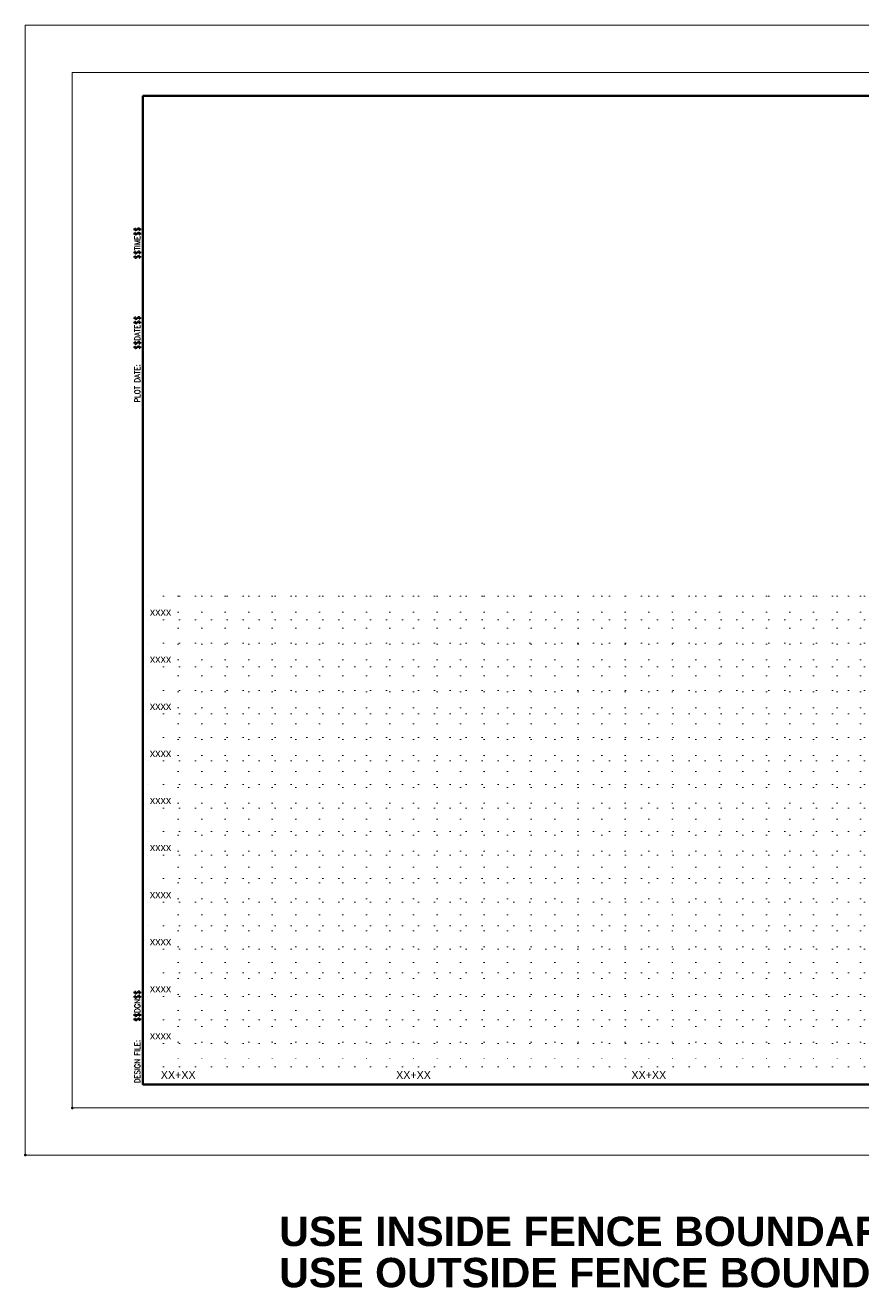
# Model space of a CAD drawing. Header units: feet. Extents: x 715168 to 716636, y 927703 to 928239.
# Drawn here: x 715168 to 715524, y 927703 to 928239 of the extents above; entities that cross this region are included whole.
import ezdxf
from ezdxf.enums import TextEntityAlignment as Align

# ---------------------------------------------------------------- set-up
doc = ezdxf.new("R2010")
doc.units = ezdxf.units.FT
doc.header["$MEASUREMENT"] = 0
doc.linetypes.add('DGN Style 1', pattern=[6.680064, 0.011115, -6.668949])
for name, color, linetype, lineweight in [('36', 2, 'Continuous', 0), ('51', 30, 'Continuous', 0), ('60', 31, 'Continuous', 0), ('62', 7, 'Continuous', 0), ('63', 7, 'Continuous', 0)]:
    doc.layers.add(name, color=color, linetype=linetype, lineweight=lineweight)
doc.styles.add('Style-STANDARD', font='STANDARD.shx')
doc.styles.add('Style-SWISS_BOLD___AREA_FILL', font='SWISS_BOLD___AREA_FILL.shx')
doc.styles.add('Style-VERTICAL_PROPORTIONAL', font='VERTICAL_PROPORTIONAL.shx')

msp = doc.modelspace()

# ---------------------------------------------------------------- linework, layer by layer
at = {"layer": '36', "color": 2, "linetype": 'Continuous', "lineweight": 0, "flags": 128}
msp.add_lwpolyline([(715187.63, 927778.92), (715867.63, 927778.92), (715867.63, 928218.92), (715187.63, 928218.92)], close=True, dxfattribs=at)
at = {"layer": '60', "color": 31, "linetype": 'DGN Style 1', "lineweight": 13}
for p, q in [((715747.63, 927996.34), (715217.63, 927996.34)), ((715232.63, 927996.34), (715232.63, 927796.34)), ((715242.63, 927996.34), (715242.63, 927796.34)), ((715252.63, 927996.34), (715252.63, 927796.34)), ((715262.63, 927996.34), (715262.63, 927796.34)), ((715272.63, 927996.34), (715272.63, 927796.34)), ((715282.63, 927996.34), (715282.63, 927796.34)), ((715292.63, 927996.34), (715292.63, 927796.34)), ((715302.63, 927996.34), (715302.63, 927796.34)), ((715312.63, 927996.34), (715312.63, 927796.34)), ((715322.63, 927996.34), (715322.63, 927796.34)), ((715332.63, 927996.34), (715332.63, 927796.34)), ((715342.63, 927996.34), (715342.63, 927796.34)), ((715352.63, 927996.34), (715352.63, 927796.34)), ((715362.63, 927996.34), (715362.63, 927796.34)), ((715372.63, 927996.34), (715372.63, 927796.34)), ((715382.63, 927996.34), (715382.63, 927796.34)), ((715392.63, 927996.34), (715392.63, 927796.34)), ((715402.63, 927996.34), (715402.63, 927796.34)), ((715412.63, 927996.34), (715412.63, 927796.34)), ((715422.63, 927996.34), (715422.63, 927796.34)), ((715432.63, 927996.34), (715432.63, 927796.34)), ((715442.63, 927996.34), (715442.63, 927796.34)), ((715452.63, 927996.34), (715452.63, 927796.34)), ((715462.63, 927996.34), (715462.63, 927796.34)), ((715472.63, 927996.34), (715472.63, 927796.34)), ((715482.63, 927996.34), (715482.63, 927796.34)), ((715492.63, 927996.34), (715492.63, 927796.34)), ((715502.63, 927996.34), (715502.63, 927796.34)), ((715512.63, 927996.34), (715512.63, 927796.34)), ((715522.63, 927996.34), (715522.63, 927796.34)), ((715747.63, 927986.34), (715217.63, 927986.34)), ((715747.63, 927976.34), (715217.63, 927976.34)), ((715747.63, 927966.34), (715217.63, 927966.34)), ((715747.63, 927956.34), (715217.63, 927956.34)), ((715747.63, 927946.34), (715217.63, 927946.34)), ((715747.63, 927936.34), (715217.63, 927936.34)), ((715747.63, 927926.34), (715217.63, 927926.34)), ((715747.63, 927916.34), (715217.63, 927916.34)), ((715747.63, 927906.34), (715217.63, 927906.34)), ((715747.63, 927896.34), (715217.63, 927896.34)), ((715747.63, 927886.34), (715217.63, 927886.34)), ((715747.63, 927876.34), (715217.63, 927876.34)), ((715747.63, 927866.34), (715217.63, 927866.34)), ((715747.63, 927856.34), (715217.63, 927856.34)), ((715747.63, 927846.34), (715217.63, 927846.34)), ((715747.63, 927836.34), (715217.63, 927836.34)), ((715747.63, 927826.34), (715217.63, 927826.34)), ((715747.63, 927816.34), (715217.63, 927816.34)), ((715747.63, 927806.34), (715217.63, 927806.34)), ((715747.63, 927796.34), (715217.63, 927796.34))]:
    msp.add_line(p, q, dxfattribs=at)
at = {"layer": '62', "color": 7, "linetype": 'Continuous', "lineweight": 0, "flags": 128}
msp.add_lwpolyline([(715167.63, 927758.92), (715887.63, 927758.92), (715887.63, 928238.92), (715167.63, 928238.92)], close=True, dxfattribs=at)
at = {"layer": '62', "color": 7, "linetype": 'Continuous', "lineweight": 100, "flags": 128}
msp.add_lwpolyline([(715217.63, 928208.92), (715857.63, 928208.92), (715857.63, 927788.92), (715217.63, 927788.92)], close=True, dxfattribs=at)
at = {"layer": '62', "color": 7, "linetype": 'Continuous', "lineweight": 106}
msp.add_point((715167.63, 927758.92), dxfattribs=at)
at = {"layer": '63', "color": 7, "linetype": 'Continuous', "lineweight": 106}
msp.add_point((715187.63, 927778.92), dxfattribs=at)

# ---------------------------------------------------------------- texts
at = {"layer": '36', "color": 2, "linetype": 'Continuous', "lineweight": 0, "style": 'Style-SWISS_BOLD___AREA_FILL'}
msp.add_text('USE INSIDE FENCE BOUNDARY FOR 22X34 SIZE PLOT', height=12.5, dxfattribs=at).set_placement((715275.56, 927720.24))
at = {"layer": '51', "color": 30, "linetype": 'Continuous', "lineweight": 80, "style": 'Style-VERTICAL_PROPORTIONAL'}
for s, p in [('xxxx', (715225.13, 927989.74)), ('xxxx', (715225.13, 927969.74)), ('xxxx', (715225.13, 927949.74)), ('xxxx', (715225.13, 927929.74)), ('xxxx', (715225.13, 927909.74)), ('xxxx', (715225.13, 927889.74)), ('xxxx', (715225.13, 927869.74)), ('xxxx', (715225.13, 927849.74)), ('xxxx', (715225.13, 927829.74)), ('xxxx', (715225.13, 927809.74)), ('XX+XX', (715232.63, 927792.94)), ('XX+XX', (715332.63, 927792.94)), ('XX+XX', (715432.63, 927792.94))]:
    msp.add_text(s, height=3.4, dxfattribs=at).set_placement(p, align=Align.MIDDLE_CENTER)
at = {"layer": '62', "color": 7, "linetype": 'Continuous', "lineweight": 0, "style": 'Style-STANDARD'}
for s, height, p in [('$$TIME$$', 2.362, (715215.27, 928139.6)), ('$$DATE$$', 2.362, (715215.27, 928101.22)), ('PLOT DATE:', 2.362, (715215.27, 928078.64)), ('$$DGN$$', 2.362, (715215.27, 927815.62)), ('DESIGN FILE:', 2.3622, (715215.27, 927789.45))]:
    msp.add_text(s, height=height, rotation=90, dxfattribs=at).set_placement(p, align=Align.MIDDLE_LEFT)
at = {"layer": '62', "color": 7, "linetype": 'Continuous', "lineweight": 0, "style": 'Style-SWISS_BOLD___AREA_FILL'}
msp.add_text('USE OUTSIDE FENCE BOUNDARY FOR 24X36 SIZE PLOT', height=12.5, dxfattribs=at).set_placement((715275.56, 927702.73))

doc.saveas('drawing.dxf')
